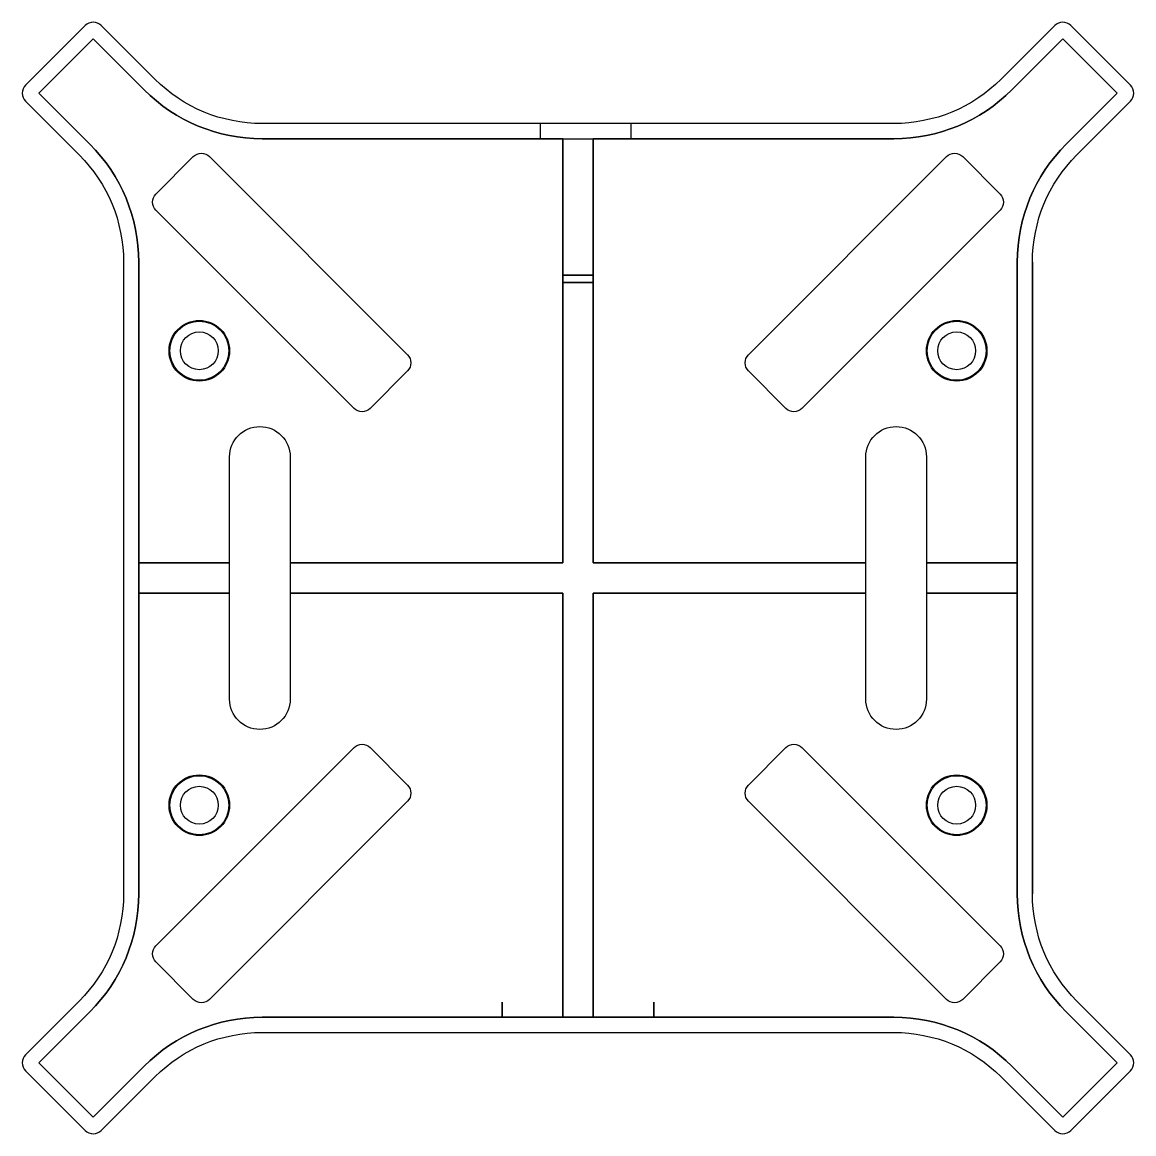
# Model space of a CAD drawing. Header units: millimetres. Extents: x -36.7 to 36.7, y -36.7 to 36.7.
import ezdxf

# ---------------------------------------------------------------- set-up
doc = ezdxf.new("R2010")
doc.units = ezdxf.units.MM
doc.layers.get('0').update_dxf_attribs({"linetype": 'CONTINUOUS'})

msp = doc.modelspace()

# ---------------------------------------------------------------- linework, layer by layer
for p, q in [((30, 20.858), (30, -20.858)), ((-1, 19.5), (1, 19.5)), ((24.333, -27.816), (11.252, -14.735))]:
    msp.add_line(p, q)
for points in [[(-36.47, -31.47, 0.414214), (-36.47, -32.53), (-32.53, -36.47, 0.414214), (-31.47, -36.47), (-27.929, -32.929, -0.198912), (-20.858, -30), (20.858, -30, -0.198912), (27.929, -32.929), (31.47, -36.47, 0.414214), (32.53, -36.47), (36.47, -32.53, 0.414214), (36.47, -31.47), (32.929, -27.929, -0.198912), (30, -20.858), (30, 20.858, -0.198912), (32.929, 27.929), (36.47, 31.47, 0.414214), (36.47, 32.53), (32.53, 36.47, 0.414214), (31.47, 36.47), (27.929, 32.929, -0.198912), (20.858, 30), (-20.858, 30, -0.198912), (-27.929, 32.929), (-31.47, 36.47, 0.414214), (-32.53, 36.47), (-36.47, 32.53, 0.414214), (-36.47, 31.47), (-32.929, 27.929, -0.198912), (-30, 20.858), (-30, -20.858, -0.198912), (-32.929, -27.929)], [(32.222, 28.636, 0.198912), (29, 20.858), (29, -20.858, 0.198912), (32.222, -28.636), (35.586, -32), (32, -35.586), (28.636, -32.222, 0.198912), (20.858, -29), (1, -29), (-1, -29), (-20.858, -29, 0.198912), (-28.636, -32.222), (-32, -35.586), (-35.586, -32), (-32.222, -28.636, 0.198912), (-29, -20.858), (-29, -1), (-29, 1), (-29, 20.858, 0.198912), (-32.222, 28.636), (-35.586, 32), (-32, 35.586), (-28.636, 32.222, 0.198912), (-20.858, 29), (20.858, 29, 0.198912), (28.636, 32.222), (32, 35.586), (35.586, 32)], [(-23, 1), (-23, 8, -1), (-19, 8), (-19, 1), (-1, 1), (-1, 29), (-20.858, 29, -0.198912), (-28.636, 32.222), (-32, 35.586), (-35.586, 32), (-32.222, 28.636, -0.198912), (-29, 20.858), (-29, 1)], [(23, 8), (23, 1), (29, 1), (29, 20.858, -0.198912), (32.222, 28.636), (35.586, 32), (32, 35.586), (28.636, 32.222, -0.198912), (20.858, 29), (1, 29), (1, 1), (19, 1), (19, 8, -1)], [(-14.787, 11.199), (-27.869, 24.281, -0.414214), (-27.869, 25.341), (-25.394, 27.816, -0.414214), (-24.333, 27.816), (-11.252, 14.735, -0.414214), (-11.252, 13.674), (-13.727, 11.199, -0.414214)], [(27.869, 24.281), (14.787, 11.199, -0.414214), (13.727, 11.199), (11.252, 13.674, -0.414214), (11.252, 14.735), (24.333, 27.816, -0.414214), (25.394, 27.816), (27.869, 25.341, -0.414214)], [(-23, -8), (-23, -1), (-29, -1), (-29, -20.858, -0.198912), (-32.222, -28.636), (-35.586, -32), (-32, -35.586), (-28.636, -32.222, -0.198912), (-20.858, -29), (-5, -29), (-5, -28), (-5, -29), (-1, -29), (-1, -1), (-19, -1), (-19, -8, -1)], [(19, -8), (19, -1), (1, -1), (1, -29), (5, -29), (5, -28), (5, -29), (20.858, -29, -0.198912), (28.636, -32.222), (32, -35.586), (35.586, -32), (32.222, -28.636, -0.198912), (29, -20.858), (29, -1), (23, -1), (23, -8, -1)], [(-27.869, -24.281), (-14.787, -11.199, -0.414214), (-13.727, -11.199), (-11.252, -13.674, -0.414214), (-11.252, -14.735), (-24.333, -27.816, -0.414214), (-25.394, -27.816), (-27.869, -25.341, -0.414214)], [(14.787, -11.199), (27.869, -24.281, -0.414214), (27.869, -25.341), (25.394, -27.816, -0.414214), (24.333, -27.816), (11.252, -14.735, -0.414214), (11.252, -13.674), (13.727, -11.199, -0.414214)]]:
    msp.add_lwpolyline(points, format="xyb", close=True)
for points in [[(-2.5, 29), (-1, 29), (-1, 20), (1, 20), (1, 29), (3.5, 29), (3.5, 30), (-2.5, 30)], [(-1, 20), (-1, 19.5), (1, 19.5), (1, 20)], [(1, 19.5), (-1, 19.5), (-1, 1), (-19, 1), (-19, -1), (-1, -1), (-1, -29), (1, -29), (1, -1), (19, -1), (19, 1), (1, 1)], [(-23, -1), (-23, 1), (-29, 1), (-29, -1)], [(23, 1), (23, -1), (29, -1), (29, 1)]]:
    msp.add_lwpolyline(points, close=True)
for centre, radius in [((-25, 15), 2), ((-25, 15), 1.95), ((25, 15), 2), ((25, 15), 1.95), ((-25, 15), 1.25), ((-25, 15), 1.25), ((25, 15), 1.25), ((25, 15), 1.25), ((25, 15), 1.25), ((-25, -15), 2), ((-25, -15), 1.95), ((-25, -15), 1.95), ((25, -15), 2), ((25, -15), 1.95), ((-25, -15), 1.25), ((-25, -15), 1.25), ((25, -15), 1.25), ((25, -15), 1.25), ((25, -15), 1.25)]:
    msp.add_circle(centre, radius)

doc.saveas('drawing.dxf')
